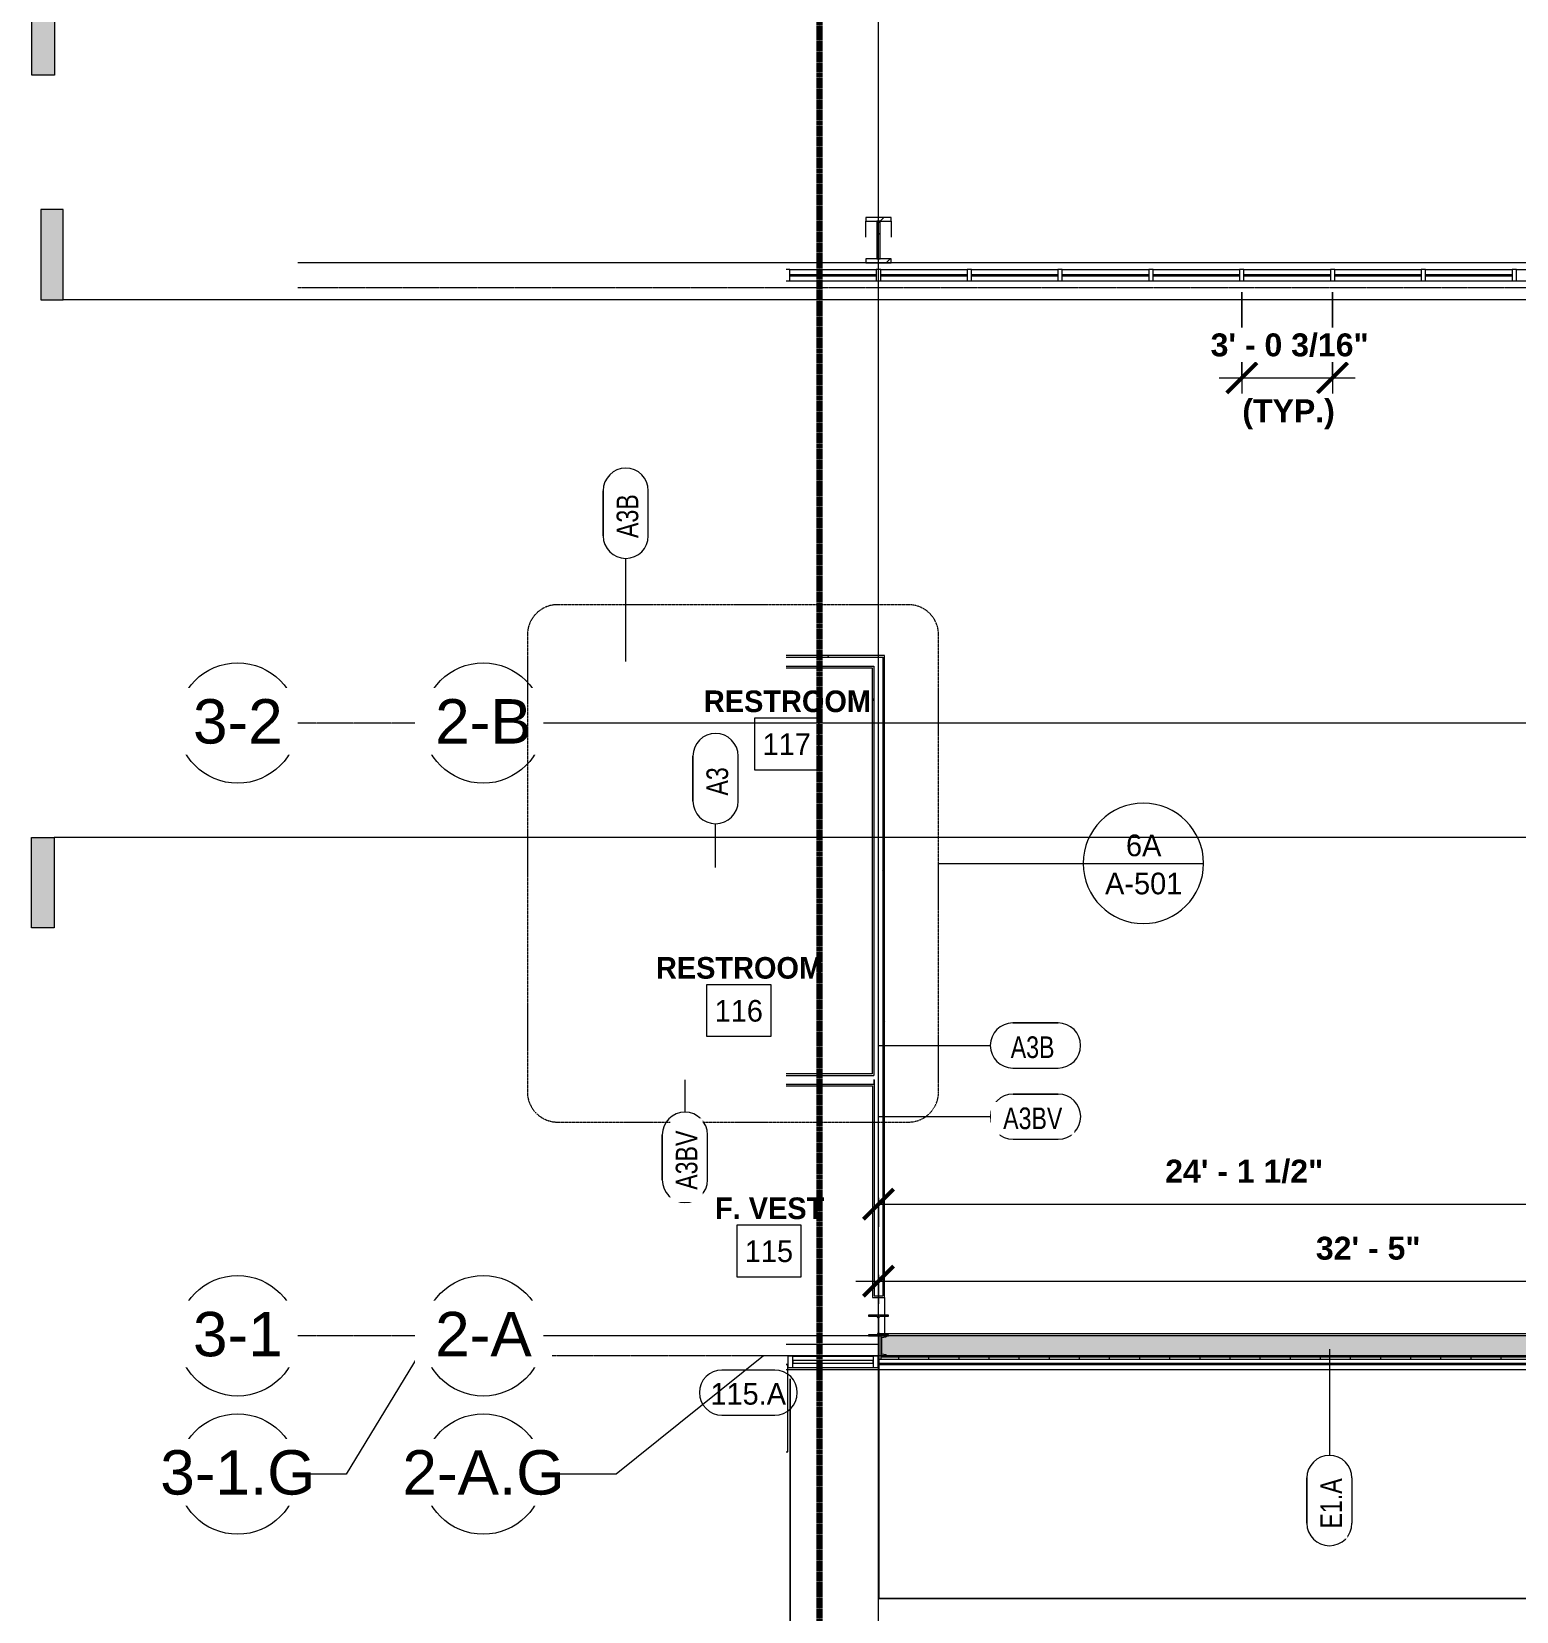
# Model space of a CAD drawing. Header units: inches. Extents: x 23906 to 26777, y -23220 to -20467.
# Drawn here: x 23906 to 24498, y -22897 to -22267 of the extents above; entities that cross this region are included whole.
import ezdxf

# ---------------------------------------------------------------- set-up
doc = ezdxf.new("R2010")
doc.units = ezdxf.units.IN
doc.header["$MEASUREMENT"] = 0
for name, pattern in [('Dash', [0.25, 0.125, -0.125]), ('Dash Dot 3_16_', [0.3125, 0.1875, -0.0625, 0, -0.0625]), ('Grid Line 1_2_', [0.875, 0.5, -0.125, 0.125, -0.125])]:
    doc.linetypes.add(name, pattern=pattern)
for name, color, linetype, lineweight in [('A-ANNO-DIMS', 211, 'Continuous', 9), ('A-ANNO-DIMS-96', 211, 'Continuous', 9), ('A-ANNO-MATC', 214, 'Dash', 140), ('A-ANNO-SYMB', 150, 'Continuous', 9), ('A-AREA', 32, 'Continuous', 20), ('A-AREA-IDEN', 2, 'Continuous', 9), ('A-DOOR', 31, 'Continuous', 20), ('A-DOOR-IDEN', 31, 'Continuous', 9), ('A-GLAZ-CURT', 52, 'Continuous', 20), ('A-GLAZ-CWMG', 51, 'Continuous', 20), ('A-SITE-SWLK', 140, 'Continuous', 20), ('A-WALL', 113, 'Continuous', 20), ('A-WALL-IDEN', 211, 'Continuous', 9), ('A-WALL-PATT', 111, 'Continuous', 50), ('C-TOPO', 7, 'Continuous', 20), ('Conc', 7, 'Continuous', 20), ('G-ANNO-SYMB', 111, 'Continuous', 9), ('I-WALL', 2, 'Continuous', 20), ('L-SITE-WALL', 31, 'Continuous', 20), ('S-BEAM', 12, 'Continuous', 20), ('S-COLS', 52, 'Continuous', 20), ('S-GRID', 1, 'Continuous', 9), ('S-GRID-IDEN', 1, 'Continuous', 9)]:
    doc.layers.add(name, color=color, linetype=linetype, lineweight=lineweight)
doc.styles.add('Arial', font='arial.ttf', dxfattribs={"height": 17.703593})
doc.styles.add('Arial_B', font='arialbd.ttf', dxfattribs={"height": 9.132806})
doc.styles.add('Arial_B_1', font='arialbd.ttf', dxfattribs={"height": 4.566403})
doc.styles.add('Century Gothic', font='GOTHIC.TTF', dxfattribs={"height": 8.622671})
doc.styles.add('Century Gothic_1', font='GOTHIC.TTF', dxfattribs={"width": 0.8, "height": 8.622671})
doc.styles.add('Century Gothic_B', font='GOTHICB.TTF', dxfattribs={"height": 8.616719})
doc.dimstyles.new('OD_Dimension_-_1_16__Tol__2', dxfattribs={"dimscale": 12, "dimtxt": 9, "dimasz": 1, "dimexe": 0.75, "dimexo": 0.5, "dimgap": 0.5, "dimtad": 1, "dimdec": 4, "dimrnd": 0.0625, "dimzin": 1, "dimdsep": 46, "dimlunit": 4, "dimtxsty": 'Arial_B', "dimblk1": 'OBLIQUE', "dimblk2": 'OBLIQUE', "dimsah": 1, "dimcen": 0.09, "dimdle": 0.75, "dimazin": 0, "dimtfac": 1, "dimtdec": 4, "dimtix": 1, "dimtmove": 0, "dimatfit": 3, "dimfxl": 1, "dimtvp": 1, "dimtfill": 1, "dimfrac": 2, "dimtolj": 1, "dimtzin": 0, "dimlwd": 13, "dimlwe": 13, "dimarcsym": 2})
doc.dimstyles.new('OD_Dimension_-_1_16__Tol__4', dxfattribs={"dimscale": 12, "dimtxt": 9, "dimasz": 1, "dimexe": 0.75, "dimexo": 0.5, "dimgap": 0.5, "dimtad": 1, "dimdec": 4, "dimrnd": 0.0625, "dimzin": 1, "dimdsep": 46, "dimlunit": 4, "dimtxsty": 'Arial_B', "dimblk1": 'OBLIQUE', "dimblk2": 'OBLIQUE', "dimsah": 1, "dimcen": 0.09, "dimdle": 0.75, "dimazin": 0, "dimtfac": 1, "dimtdec": 4, "dimtix": 1, "dimtmove": 0, "dimatfit": 3, "dimfxl": 1, "dimtvp": 1, "dimtfill": 1, "dimfrac": 2, "dimtolj": 1, "dimtzin": 0, "dimlwd": 13, "dimlwe": 13, "dimarcsym": 2})
doc.dimstyles.new('OD_Dimension_2', dxfattribs={"dimscale": 12, "dimtxt": 4.5, "dimasz": 1, "dimexe": 0.75, "dimexo": 0.5, "dimgap": 0.375, "dimtad": 1, "dimdec": 4, "dimrnd": 0.0625, "dimzin": 1, "dimdsep": 46, "dimlunit": 4, "dimtxsty": 'Arial_B_1', "dimblk1": 'OBLIQUE', "dimblk2": 'OBLIQUE', "dimsah": 1, "dimcen": 0.09, "dimdle": 0.75, "dimazin": 0, "dimtfac": 1, "dimtdec": 4, "dimtix": 1, "dimtmove": 1, "dimatfit": 3, "dimfxl": 1, "dimtvp": 1, "dimtfill": 1, "dimfrac": 2, "dimtolj": 1, "dimtzin": 0, "dimlwd": 13, "dimlwe": 13, "dimarcsym": 2})
pattern_1 = [(0, (0, 0), (30.72, 7.68), [1.267, -21.773, 1.267, -21.773, -122.88]), (0, (0, 0), (30.72, 7.68), [-46.08, 1.267, -44.813, 1.267, -21.773, -53.76]), (0, (0, 0), (30.72, 7.68), [-115.2, 1.267, -14.093, 1.267, -37.133]), (120, (11.52, 3.84), (-22.0110751, 22.7643004), [1.267, -21.773, 1.267, -21.773, -122.88]), (120, (11.52, 3.84), (-22.0110751, 22.7643004), [-46.08, 1.267, -44.813, 1.267, -21.773, -53.76]), (120, (11.52, 3.84), (-22.0110751, 22.7643004), [-115.2, 1.267, -14.093, 1.267, -37.133]), (240, (15.36, 19.2), (-8.7089249, -30.4443004), [1.267, -21.773, 1.267, -21.773, -122.88]), (240, (15.36, 19.2), (-8.7089249, -30.4443004), [-46.08, 1.267, -44.813, 1.267, -21.773, -53.76]), (240, (15.36, 19.2), (-8.7089249, -30.4443004), [-115.2, 1.267, -14.093, 1.267, -37.133])]
pattern_2 = [(225, (24243.89, -22360.053), (9.503515, -9.503515), []), (225, (24243.89, -22374.453), (9.503515, -9.503515), [])]

# ---------------------------------------------------------------- blocks, each defined once
blk = doc.blocks.new('W-Wide Flange-Column - B2_E-1389165-Enlarged First Floor Plan _East_')
at = {"layer": 'S-COLS', "lineweight": 9}
h = blk.add_hatch(dxfattribs=at)
h.set_pattern_fill('FP1_1', color=8, style=0, pattern_type=2)
h.set_pattern_definition([(225, (24243.89, -22783.178), (9.503515, -9.503515), []), (225, (24243.89, -22797.578), (9.503515, -9.503515), [])])
h.paths.add_polyline_path([(4, 4.13), (-4, 4.13), (-4, 3.69), (-0.84, 3.69), (-0.35, 3.49), (-0.14, 3), (-0.14, -3), (-0.35, -3.49), (-0.84, -3.69), (-4, -3.69), (-4, -4.12), (4, -4.12), (4, -3.69), (0.84, -3.69), (0.35, -3.49), (0.14, -3), (0.14, 3), (0.35, 3.49), (0.84, 3.69), (4, 3.69)], flags=0)
at = {"layer": 'S-COLS', "color": 7}
for p, q in [((4, 4.13), (-4, 4.13)), ((-4, 4.13), (-4, 3.69)), ((-4, 3.69), (-0.84, 3.69)), ((-0.14, 3), (-0.14, -3)), ((0.14, -3), (0.14, 3)), ((0.84, 3.69), (4, 3.69)), ((4, 3.69), (4, 4.13)), ((-0.84, -3.69), (-4, -3.69)), ((-4, -3.69), (-4, -4.12)), ((-4, -4.12), (4, -4.12)), ((4, -3.69), (0.84, -3.69)), ((4, -4.12), (4, -3.69))]:
    blk.add_line(p, q, dxfattribs=at)
for centre, start, end in [((-0.84, 3), 0, 90), ((0.84, 3), 90, 180), ((-0.84, -3), 270, 0), ((0.84, -3), 180, 270)]:
    blk.add_arc(centre, 0.691, start, end, dxfattribs=at)
blk = doc.blocks.new('System Panel - INSULATED LOW-E GLAZING _SEE ELEVATIONS FOR U-FACTOR_ SHGC_ _ LT_-1307209-Enlarged First Floor Plan _East_')
at = {"layer": 'A-GLAZ-CURT', "color": 7}
for p, q in [((16.03125, -0.25), (-16.03125, -0.25)), ((-16.03125, -0.25), (-16.03125, -1.25)), ((-16.03125, -1.25), (16.03125, -1.25)), ((16.03125, -1.25), (16.03125, -0.25))]:
    blk.add_line(p, q, dxfattribs=at)
at = {"layer": 'A-GLAZ-CURT', "color": 10, "lineweight": 13}
for p, q in [((-16.03125, -1.25), (-16.03125, -0.25)), ((16.03125, -0.25), (-16.03125, -0.25)), ((-16.03125, -1.25), (16.03125, -1.25)), ((16.03125, -0.25), (16.03125, -1.25))]:
    blk.add_line(p, q, dxfattribs=at)
blk = doc.blocks.new('Door_Single_Storefront - one-1371399-Enlarged First Floor Plan _East_')
at = {"layer": 'A-DOOR', "color": 43, "lineweight": 13}
blk.add_line((-17.59375, 35.1875), (-17.59375, 0), dxfattribs=at)
blk.add_arc((-17.59375, 0), 35.1875, 89.02308917, 90, dxfattribs=at)
blk = doc.blocks.new('Rectangular Mullion - Exterior 2_ x 4_5_-1307206-Enlarged First Floor Plan _East_')
at = {"layer": 'A-GLAZ-CWMG', "color": 43, "lineweight": 13}
for p, q in [((24209.7, -22795.43), (24241.77, -22795.43)), ((24209.7, -22799.93), (24241.77, -22799.93))]:
    blk.add_line(p, q, dxfattribs=at)
blk = doc.blocks.new('Rectangular Mullion - Exterior 2_ x 4_5_-1142342-Enlarged First Floor Plan _East_')
at = {"layer": 'A-GLAZ-CWMG', "color": 7}
for p, q in [((0, 3), (-2, 3)), ((-2, 3), (-2, -1.5)), ((0, -1.5), (0, 3)), ((-2, -1.5), (0, -1.5))]:
    blk.add_line(p, q, dxfattribs=at)
blk = doc.blocks.new('Rectangular Mullion - Exterior 2_ x 4_5_-1115231-Enlarged First Floor Plan _East_')
at = {"layer": 'A-GLAZ-CWMG', "color": 7}
for p, q in [((-1, 3), (1, 3)), ((-1, -1.5), (-1, 3)), ((1, 3), (1, -1.5)), ((1, -1.5), (-1, -1.5))]:
    blk.add_line(p, q, dxfattribs=at)
blk = doc.blocks.new('columns and girder2 - one-V13-Enlarged First Floor Plan _East_')
at = {"layer": 'S-BEAM', "lineweight": 9}
h = blk.add_hatch(dxfattribs=at)
h.set_pattern_fill('FP1_19', color=8, style=0, pattern_type=2)
h.set_pattern_definition(pattern_2)
h.paths.add_polyline_path([(-5, -0.5), (-5, -2), (5, -2), (5, -0.5)], flags=0)
h.paths.add_polyline_path([(5, -17.03), (-5, -17.03), (-5, -18.55), (5, -18.55)], flags=0)
h.paths.add_polyline_path([(-5, -1204.89), (-5, -1206.4), (5, -1206.4), (5, -1204.89)], flags=0)
h.paths.add_polyline_path([(5, -1224.25), (-5, -1224.25), (-5, -1225), (5, -1225)], flags=0)
h = blk.add_hatch(dxfattribs=at)
h.set_pattern_fill('FP1_19', color=8, style=0, pattern_type=2)
h.set_pattern_definition(pattern_2)
h.paths.add_polyline_path([(-0.63, -2), (-0.63, -17.03), (0.62, -17.03), (0.62, -2)], flags=0)
h.paths.add_polyline_path([(0.62, -1206.4), (-0.63, -1206.4), (-0.63, -1224.25), (0.62, -1224.25)], flags=0)
at = {"layer": 'S-BEAM', "color": 7}
for p, q in [((5, -0.5), (-5, -0.5)), ((-5, -0.5), (-5, -2)), ((-5, -2), (5, -2)), ((0.62, -2), (-0.63, -2)), ((-0.63, -2), (-0.63, -17.03)), ((0.62, -17.03), (0.62, -2)), ((5, -2), (5, -0.5)), ((5, -17.03), (-5, -17.03)), ((-5, -17.03), (-5, -18.55)), ((-5, -18.55), (5, -18.55)), ((-0.63, -17.03), (0.62, -17.03)), ((5, -18.55), (5, -17.03))]:
    blk.add_line(p, q, dxfattribs=at)
at = {"layer": 'S-BEAM', "color": 43, "lineweight": 13}
for p, q in [((-5, -17.03), (-5, -10.69)), ((5, -10.69), (5, -17.03))]:
    blk.add_line(p, q, dxfattribs=at)
blk = doc.blocks.new('System Panel - Interior Glazing-1220293-Enlarged First Floor Plan _East_')
at = {"layer": 'A-GLAZ-CURT', "color": 7}
for p, q in [((17.21875, -0.5625), (-17.21875, -0.5625)), ((-17.21875, -0.5625), (-17.21875, -0.9375)), ((-17.21875, -0.9375), (17.21875, -0.9375)), ((17.21875, -0.9375), (17.21875, -0.5625))]:
    blk.add_line(p, q, dxfattribs=at)
blk = doc.blocks.new('Rectangular Mullion - Interior 1_75_ x 4_5_-1179494-Enlarged First Floor Plan _East_')
at = {"layer": 'A-GLAZ-CWMG', "color": 43, "lineweight": 13}
for p, q in [((24570.45, -22362.3), (24604.89, -22362.3)), ((24570.45, -22366.8), (24604.89, -22366.8))]:
    blk.add_line(p, q, dxfattribs=at)
blk = doc.blocks.new('Rectangular Mullion - Interior 1_75_ x 4_5_-1220290-Enlarged First Floor Plan _East_')
at = {"layer": 'A-GLAZ-CWMG', "color": 7}
for p, q in [((-0.875, 3), (0.875, 3)), ((-0.875, -1.5), (-0.875, 3)), ((0.875, 3), (0.875, -1.5)), ((0.875, -1.5), (-0.875, -1.5))]:
    blk.add_line(p, q, dxfattribs=at)
blk = doc.blocks.new('Rectangular Mullion - Interior 1_75_ x 4_5_-V56-Enlarged First Floor Plan _East_')
at = {"layer": 'A-GLAZ-CWMG', "color": 7}
for p, q in [((-0.88, 3), (0.6, 3)), ((-0.88, -1.5), (-0.88, 3)), ((0.6, -1.5), (-0.88, -1.5))]:
    blk.add_line(p, q, dxfattribs=at)
blk = doc.blocks.new('Section - 3_32_ x 3_8_-18514-Enlarged First Floor Plan _East_')
at = {"layer": 'G-ANNO-SYMB'}
blk.add_hatch(color=256, dxfattribs=at).paths.add_polyline_path([(0, 0.375), (0, 0), (-0.09375, 0), (-0.09375, 0.375)], flags=0)
for p, q in [((0, 0.375), (-0.09375, 0.375)), ((-0.09375, 0.375), (-0.09375, 0)), ((0, 0), (0, 0.375)), ((-0.09375, 0), (0, 0))]:
    blk.add_line(p, q, dxfattribs=at)
blk = doc.blocks.new('Grid - Grid Head - Circle-14747-Enlarged First Floor Plan _East_')
at = {"layer": 'S-GRID-IDEN'}
blk.add_circle((0, 0), 0.25, dxfattribs=at)
blk = doc.blocks.new('Door Tag - Door Tag-4658-Enlarged First Floor Plan _East_')
at = {"layer": 'A-DOOR-IDEN', "color": 153}
for p, q in [((0.109375, 0.09375), (-0.109375, 0.09375)), ((-0.109375, -0.09375), (0.109375, -0.09375))]:
    blk.add_line(p, q, dxfattribs=at)
for centre, start, end in [((-0.109375, 0), 90, 270), ((0.109375, 0), 270, 90)]:
    blk.add_arc(centre, 0.09375, start, end, dxfattribs=at)
blk = doc.blocks.new('Wall Tag - 1_4_-1369832-Enlarged First Floor Plan _East_')
at = {"layer": 'A-WALL-IDEN', "color": 153}
for p, q in [((-0.0822, 0.0968), (0.1053, 0.0968)), ((0.1053, 0.0968), (-0.0822, 0.0968)), ((-0.0822, -0.0907), (0.1053, -0.0907)), ((-0.0822, -0.0907), (0.1053, -0.0907))]:
    blk.add_line(p, q, dxfattribs=at)
for centre, start, end in [((-0.0822, 0.0031), 90, 270), ((-0.0822, 0.0031), 90, 270), ((0.1053, 0.0031), 270, 90), ((0.1053, 0.0031), 270, 90)]:
    blk.add_arc(centre, 0.0937, start, end, dxfattribs=at)
blk = doc.blocks.new('Floor Plan - Callout Head-19020-Enlarged First Floor Plan _East_')
at = {"layer": 'A-ANNO-SYMB'}
blk.add_line((-0.25, 0), (0.25, 0), dxfattribs=at)
for start, end in [(360, 180), (180, 360)]:
    blk.add_arc((0, 0), 0.25, start, end, dxfattribs=at)
blk = doc.blocks.new('DIMBLOCK13-Enlarged First Floor Plan _East_')
at = {"layer": 'A-ANNO-DIMS-96', "lineweight": 50}
for p, q in [((24243.89, -22734.8), (24249.89, -22728.8)), ((24533.39, -22734.8), (24539.39, -22728.8)), ((24243.89, -22734.8), (24237.89, -22740.8)), ((24533.39, -22734.8), (24527.39, -22740.8))]:
    blk.add_line(p, q, dxfattribs=at)
at = {"layer": 'A-ANNO-DIMS-96', "lineweight": 13}
for p, q in [((24243.89, -22732.31), (24243.89, -22743.8)), ((24243.89, -22734.8), (24243.89, -22732.31)), ((24533.39, -22732.31), (24533.39, -22743.8)), ((24533.39, -22734.8), (24533.39, -22732.31)), ((24243.89, -22734.8), (24533.39, -22734.8))]:
    blk.add_line(p, q, dxfattribs=at)
at = {"layer": 'A-ANNO-DIMS-96', "color": 0, "lineweight": 13, "insert": (24358.14, -22717.09), "char_height": 9.1328, "width": 73.2, "attachment_point": 1, "line_spacing_factor": 0.938532, "style": 'Arial_B', "bg_fill": 3, "box_fill_scale": 1.25, "bg_fill_color": 0, "bg_fill_transparency": 0}
blk.add_mtext('24\' - 1 1/2"', dxfattribs=at)
blk = doc.blocks.new('_Oblique')
at = {"color": 0, "linetype": 'ByBlock', "lineweight": -2}
blk.add_line((-0.5, -0.5), (0.5, 0.5), dxfattribs=at)
blk = doc.blocks.new('DIMBLOCK45-Enlarged First Floor Plan _East_')
at = {"layer": 'A-ANNO-DIMS-96', "lineweight": 50}
for p, q in [((24243.89, -22765.51), (24249.89, -22759.51)), ((24632.89, -22765.51), (24638.89, -22759.51)), ((24243.89, -22765.51), (24237.89, -22771.51)), ((24632.89, -22765.51), (24626.89, -22771.51))]:
    blk.add_line(p, q, dxfattribs=at)
at = {"layer": 'A-ANNO-DIMS-96', "lineweight": 13}
for p, q in [((24243.89, -22763.03), (24243.89, -22774.51)), ((24243.89, -22765.51), (24243.89, -22763.03)), ((24632.89, -22763.03), (24632.89, -22774.51)), ((24632.89, -22765.51), (24632.89, -22763.03)), ((24234.89, -22765.51), (24632.89, -22765.51))]:
    blk.add_line(p, q, dxfattribs=at)
at = {"layer": 'A-ANNO-DIMS-96', "color": 0, "lineweight": 13, "insert": (24418.18, -22747.81), "char_height": 9.133, "width": 48.5143, "attachment_point": 1, "line_spacing_factor": 0.938532, "style": 'Arial_B', "bg_fill": 3, "box_fill_scale": 1.25, "bg_fill_color": 0, "bg_fill_transparency": 0}
blk.add_mtext('32\' - 5"', dxfattribs=at)
blk = doc.blocks.new('DIMBLOCK90-Enlarged First Floor Plan _East_')
at = {"layer": 'A-ANNO-DIMS-96', "lineweight": 13}
for p, q in [((24208.7, -22804.43), (24208.7, -22979.65)), ((24208.7, -22970.65), (24208.7, -22804.43)), ((24208.7, -22970.65), (24243.77, -22970.65)), ((24243.77, -22968.16), (24243.77, -22979.65)), ((24243.77, -22970.65), (24243.77, -22968.16))]:
    blk.add_line(p, q, dxfattribs=at)
at = {"layer": 'A-ANNO-DIMS-96', "lineweight": 50}
for p, q in [((24208.7, -22970.65), (24214.7, -22964.65)), ((24243.77, -22970.65), (24249.77, -22964.65)), ((24208.7, -22970.65), (24202.7, -22976.65)), ((24243.77, -22970.65), (24237.77, -22976.65))]:
    blk.add_line(p, q, dxfattribs=at)
at = {"layer": 'A-ANNO-DIMS-96', "lineweight": 13}
blk.add_ellipse((24255.2, -22970.65), major_axis=(0, 43.98), ratio=0.65866, start_param=0, end_param=1.570796, dxfattribs=at)
at = {"layer": 'A-ANNO-DIMS-96', "color": 0, "lineweight": 13, "insert": (24255.2, -22924.38), "char_height": 4.5664, "width": 40.7143, "attachment_point": 1, "line_spacing_factor": 0.938532, "style": 'Arial_B_1', "bg_fill": 3, "box_fill_scale": 1.25, "bg_fill_color": 0, "bg_fill_transparency": 0}
blk.add_mtext('2\' - 11 1/16"', dxfattribs=at)
blk = doc.blocks.new('DIMBLOCK287-Enlarged First Floor Plan _East_')
at = {"layer": 'A-ANNO-DIMS-96', "lineweight": 13}
for p, q in [((24388.64, -22371.3), (24388.64, -22414.45)), ((24388.64, -22405.45), (24388.64, -22371.3)), ((24424.83, -22371.3), (24424.83, -22414.45)), ((24424.83, -22405.45), (24424.83, -22371.3)), ((24379.64, -22405.45), (24433.83, -22405.45))]:
    blk.add_line(p, q, dxfattribs=at)
at = {"layer": 'A-ANNO-DIMS-96', "lineweight": 50}
for p, q in [((24388.64, -22405.45), (24382.64, -22411.45)), ((24388.64, -22405.45), (24394.64, -22399.45)), ((24424.83, -22405.45), (24418.83, -22411.45)), ((24424.83, -22405.45), (24430.83, -22399.45))]:
    blk.add_line(p, q, dxfattribs=at)
at = {"layer": 'A-ANNO-DIMS-96', "color": 0, "lineweight": 13, "attachment_point": 1, "line_spacing_factor": 0.938532, "style": 'Arial_B', "bg_fill": 3, "box_fill_scale": 1.25, "bg_fill_color": 0, "bg_fill_transparency": 0}
for s, insert, char_height, width in [('3\' - 0 3/16"', (24376.23, -22387.74), 9.1328, 73.2), ('(TYP.)', (24388.88, -22414.03), 9.133, 42.8571)]:
    blk.add_mtext(s, dxfattribs=dict(at, insert=insert, char_height=char_height, width=width))

msp = doc.modelspace()

# ---------------------------------------------------------------- hatches: boundary and pattern name
at = {"layer": 'A-WALL-PATT', "lineweight": 9}
h = msp.add_hatch(dxfattribs=at)
h.set_pattern_fill('FP1_8', color=8, style=0, pattern_type=2)
h.set_pattern_definition(pattern_1)
h.paths.add_polyline_path([(24242.01523, -22516.74031), (24245.64023, -22516.74031), (24245.64023, -22516.11531), (24207.10448, -22516.11531), (24207.10448, -22516.74031), (24241.39023, -22516.74031)], flags=0)
h = msp.add_hatch(dxfattribs=at)
h.set_pattern_fill('FP1_8', color=8, style=0, pattern_type=2)
h.set_pattern_definition(pattern_1)
h.paths.add_polyline_path([(24245.64023, -22685.30281), (24246.26523, -22685.30281), (24246.26523, -22516.11531), (24245.64023, -22516.11531), (24245.64023, -22665.98836)], flags=0)
h = msp.add_hatch(dxfattribs=at)
h.set_pattern_fill('FP1_8', color=8, style=0, pattern_type=2)
h.set_pattern_definition(pattern_1)
h.paths.add_polyline_path([(24241.39023, -22520.99031), (24241.39023, -22520.36531), (24207.10448, -22520.36531), (24207.10448, -22520.99031)], flags=0)
h = msp.add_hatch(dxfattribs=at)
h.set_pattern_fill('FP1_8', color=8, style=0, pattern_type=2)
h.set_pattern_definition(pattern_1)
h.paths.add_polyline_path([(24242.01523, -22683.55281), (24242.01523, -22520.36531), (24241.39023, -22520.36531), (24241.39023, -22683.55281)], flags=0)
h = msp.add_hatch(dxfattribs=at)
h.set_pattern_fill('FP1_8', color=8, style=0, pattern_type=2)
h.set_pattern_definition(pattern_1)
h.paths.add_polyline_path([(24241.51523, -22687.67781), (24241.51523, -22687.05281), (24207.10448, -22687.05281), (24207.10448, -22687.67781)], flags=0)
h = msp.add_hatch(dxfattribs=at)
h.set_pattern_fill('FP1_8', color=8, style=0, pattern_type=2)
h.set_pattern_definition(pattern_1)
h.paths.add_polyline_path([(24245.64023, -22772.05281), (24246.26523, -22772.05281), (24246.26523, -22685.30281), (24245.64023, -22685.30281), (24245.64023, -22771.42781)], flags=0)
h = msp.add_hatch(dxfattribs=at)
h.set_pattern_fill('FP1_9', color=8, style=0, pattern_type=2)
h.set_pattern_definition([(161.57, (0.48, 0.48), (-3.839953776, -1.544e-05), [0, -27.322, 3.034, 0]), (18.43, (-0.48, 0.48), (-3.839953776, 1.544e-05), [0, -27.322, 3.034, 0]), (108.43, (0.48, 0.48), (1.919622, -9.60052459), [9.106, -21.25]), (71.57, (-0.48, 0.48), (1.919622, 9.60052459), [9.106, -21.25])])
h.paths.add_polyline_path([(24244.76523, -22795.30281), (25073.07773, -22795.30281), (25073.07773, -22787.30281), (24244.76523, -22787.30281), (24244.76523, -22791.86858)], flags=0)
h = msp.add_hatch(dxfattribs=at)
h.set_pattern_fill('FP1_10', color=8, style=0, pattern_type=2)
h.set_pattern_definition([(0, (0, 0), (15.36, 3.84), [1.267, -10.253, 1.267, -10.253, -61.44]), (0, (0, 0), (15.36, 3.84), [-23.04, 1.267, -21.773, 1.267, -10.253, -26.88]), (0, (0, 0), (15.36, 3.84), [-57.6, 1.267, -6.413, 1.267, -17.933]), (120, (5.76, 1.92), (-11.00553755, 11.3821502), [1.267, -10.253, 1.267, -10.253, -61.44]), (120, (5.76, 1.92), (-11.00553755, 11.3821502), [-23.04, 1.267, -21.773, 1.267, -10.253, -26.88]), (120, (5.76, 1.92), (-11.00553755, 11.3821502), [-57.6, 1.267, -6.413, 1.267, -17.933]), (240, (7.68, 9.6), (-4.35446245, -15.2221502), [1.267, -10.253, 1.267, -10.253, -61.44]), (240, (7.68, 9.6), (-4.35446245, -15.2221502), [-23.04, 1.267, -21.773, 1.267, -10.253, -26.88]), (240, (7.68, 9.6), (-4.35446245, -15.2221502), [-57.6, 1.267, -6.413, 1.267, -17.933])])
h.paths.add_polyline_path([(24244.76523, -22795.80281), (25073.07773, -22795.80281), (25073.07773, -22795.30281), (24244.76523, -22795.30281)], flags=0)
h = msp.add_hatch(dxfattribs=at)
h.set_pattern_fill('FP1_11', color=8, style=0, pattern_type=2)
h.set_pattern_definition([(0, (0, 0), (0, 12), []), (90, (0, 0), (-12, 7e-16), [])])
h.paths.add_polyline_path([(24244.76523, -22796.80281), (25073.07773, -22796.80281), (25073.07773, -22795.80281), (24244.76523, -22795.80281)], flags=0)
at = {"layer": 'S-COLS', "lineweight": 9}
h = msp.add_hatch(dxfattribs=at)
h.set_pattern_fill('FP1_13', color=8, style=0, pattern_type=2)
h.set_pattern_definition([(45, (0, 0), (-9.503515, 9.503515), []), (45, (0, 14.4), (-9.503515, 9.503515), [])])
h.paths.add_polyline_path([(24244.89023, -22795.30281), (24247.23023, -22795.30281), (24247.116, -22795.02704), (24246.84023, -22794.91281), (24245.19323, -22794.65195), (24245.19323, -22787.95367), (24246.84023, -22787.69281), (24247.116, -22787.57858), (24247.23023, -22787.30281), (24244.89023, -22787.30281), (24244.89023, -22791.86858)], flags=0)

# ---------------------------------------------------------------- linework, layer by layer
at = {"layer": 'A-ANNO-MATC', "color": 163}
msp.add_line((24220.4473, -20466.80665), (24220.4473, -23129.8711), dxfattribs=at)
at = {"layer": 'A-ANNO-SYMB', "linetype": 'Dash Dot 3_16_'}
for p, q in [((24255.82623, -22495.87332), (24115.99188, -22495.87332)), ((24267.82623, -22690.11185), (24267.82623, -22507.87332)), ((24115.99188, -22702.11185), (24255.82623, -22702.11185))]:
    msp.add_line(p, q, dxfattribs=at)
at = {"layer": 'A-ANNO-SYMB'}
msp.add_line((24267.82623, -22598.99258), (24325.42623, -22598.99258), dxfattribs=at)
at = {"layer": 'A-ANNO-SYMB', "linetype": 'Dash Dot 3_16_'}
for centre, start, end in [((24115.99188, -22507.87332), 90, 180), ((24255.82623, -22507.87332), 0, 90), ((24115.99188, -22690.11185), 180, 270), ((24255.82623, -22690.11185), 270, 0)]:
    msp.add_arc(centre, 12, start, end, dxfattribs=at)
at = {"layer": 'A-AREA', "color": 43, "lineweight": 13}
for p, q in [((24246.26523, -22772.05281), (24246.26523, -22779.05281)), ((24246.26523, -22779.4864), (24246.26523, -22786.55281))]:
    msp.add_line(p, q, dxfattribs=at)
at = {"layer": 'A-AREA-IDEN', "flags": 128}
for points in [[(24194.46644, -22541.09746), (24194.46644, -22561.66889), (24220.17644, -22561.66889), (24220.17644, -22541.09746)], [(24175.36257, -22647.34594), (24175.36257, -22667.91737), (24201.07257, -22667.91737), (24201.07257, -22647.34594)], [(24187.37757, -22743.18222), (24187.37757, -22763.75365), (24213.08757, -22763.75365), (24213.08757, -22743.18222)]]:
    msp.add_lwpolyline(points, close=True, dxfattribs=at)
at = {"layer": 'A-SITE-SWLK', "color": 43, "lineweight": 13}
msp.add_line((24244.01523, -22892.06748), (25981.01523, -22892.06748), dxfattribs=at)
at = {"layer": 'A-WALL', "color": 7}
for p, q in [((24207.10448, -22516.74031), (24245.64023, -22516.74031)), ((24245.64023, -22516.74031), (24245.64023, -22771.42781)), ((24207.10448, -22520.36531), (24242.01523, -22520.36531)), ((24242.01523, -22520.36531), (24242.01523, -22683.55281)), ((24207.10448, -22683.55281), (24242.01523, -22683.55281)), ((24207.10448, -22687.05281), (24242.01523, -22687.05281)), ((24242.01523, -22685.30281), (24242.01523, -22687.05281)), ((24242.14023, -22685.30281), (24242.01523, -22685.30281)), ((24242.14023, -22685.30281), (24242.14023, -22771.42781)), ((24242.14023, -22771.42781), (24245.64023, -22771.42781)), ((24244.01523, -22787.30281), (24244.01523, -22798.61531)), ((24533.09036, -22786.55281), (24244.19009, -22786.55281)), ((24244.76523, -22787.30281), (24244.76523, -22796.80281)), ((24529.39023, -22787.30281), (24247.89023, -22787.30281)), ((25073.07773, -22795.30281), (24244.76523, -22795.30281)), ((25073.07773, -22795.80281), (24244.76523, -22795.80281)), ((25073.82773, -22796.80281), (24244.01523, -22796.80281)), ((25073.82773, -22798.30281), (24244.01523, -22798.30281)), ((24244.01523, -22798.61531), (25073.82773, -22798.61531))]:
    msp.add_line(p, q, dxfattribs=at)
at = {"layer": 'A-WALL-IDEN', "color": 153}
for p, q in [((24143.17218, -22518.55281), (24143.17218, -22477.44489)), ((24178.97618, -22600.61531), (24178.97618, -22583.19924)), ((24243.82773, -22671.59181), (24288.4324, -22671.59181)), ((24166.75033, -22685.30281), (24166.75033, -22698.16829)), ((24243.89023, -22699.94084), (24288.4949, -22699.94084)), ((24423.57185, -22792.58406), (24423.57185, -22834.97938))]:
    msp.add_line(p, q, dxfattribs=at)
at = {"layer": 'C-TOPO', "color": 43, "lineweight": 13}
for p, q in [((24244.01523, -22790.80225), (24207.10448, -22790.80225)), ((24207.10448, -22798.80322), (24207.70273, -22798.80322)), ((24207.70273, -22798.80322), (24207.10448, -22798.80322)), ((24243.76523, -22798.80322), (24244.01514, -22798.80322)), ((24244.01514, -22798.80322), (24243.76523, -22798.80322)), ((24244.01514, -22798.80322), (24244.01514, -22892.06689)), ((24244.01514, -22892.06689), (24244.01514, -22798.80322)), ((24244.01514, -22892.06689), (25981.0166, -22892.06689)), ((25981.0166, -22892.06689), (24244.01514, -22892.06689))]:
    msp.add_line(p, q, dxfattribs=at)
at = {"layer": 'Conc', "color": 43, "lineweight": 13}
msp.add_line((24244.01523, -22892.06748), (24244.01523, -22799.42781), dxfattribs=at)
at = {"layer": 'G-ANNO-SYMB'}
for p, q in [((26490.38628, -22374.35697), (23919.06178, -22374.35697)), ((26490.38628, -22588.63029), (23915.42951, -22588.63029))]:
    msp.add_line(p, q, dxfattribs=at)
at = {"layer": 'I-WALL', "color": 7}
for p, q in [((24246.26523, -22516.11531), (24207.10448, -22516.11531)), ((24246.26523, -22772.05281), (24246.26523, -22516.11531)), ((24207.10448, -22520.99031), (24241.39023, -22520.99031)), ((24241.39023, -22520.99031), (24241.39023, -22682.92781)), ((24241.39023, -22682.92781), (24207.10448, -22682.92781)), ((24207.10448, -22687.67781), (24241.51523, -22687.67781)), ((24241.51523, -22687.67781), (24241.51523, -22772.05281)), ((24241.51523, -22772.05281), (24246.26523, -22772.05281))]:
    msp.add_line(p, q, dxfattribs=at)
at = {"layer": 'L-SITE-WALL', "color": 43, "lineweight": 13}
for p, q in [((24207.10448, -22798.80281), (24207.70273, -22798.80281)), ((25232.8238, -22800.80281), (24207.10448, -22800.80281)), ((24243.76523, -22798.80281), (25074.07773, -22798.80281))]:
    msp.add_line(p, q, dxfattribs=at)
at = {"layer": 'S-COLS', "color": 7}
for p, q in [((24244.89023, -22787.30281), (24244.89023, -22795.30281)), ((24245.19323, -22787.95367), (24246.84023, -22787.69281)), ((24245.19323, -22794.65195), (24245.19323, -22787.95367)), ((24244.89023, -22795.30281), (24247.23023, -22795.30281)), ((24246.84023, -22794.91281), (24245.19323, -22794.65195))]:
    msp.add_line(p, q, dxfattribs=at)
for centre, start, end in [((24246.84023, -22787.30281), 270, 0), ((24246.84023, -22795.30281), 0, 90)]:
    msp.add_arc(centre, 0.39, start, end, dxfattribs=at)
at = {"layer": 'S-GRID', "linetype": 'Grid Line 1_2_'}
for p, q in [((24243.89023, -23114.51771), (24243.89023, -20749.66023)), ((24243.89023, -23171.65854), (24243.89023, -20902.42781)), ((26709.53565, -22359.55281), (24012.51838, -22359.55281)), ((26583.90261, -22359.55281), (24012.51838, -22359.55281)), ((26661.53565, -22369.55281), (24012.51838, -22369.55281)), ((26438.39177, -22795.30281), (24060.51838, -22795.30281)), ((26535.90261, -22795.30281), (24198.02235, -22795.30281))]:
    msp.add_line(p, q, dxfattribs=at)
at = {"layer": 'S-GRID'}
msp.add_line((24198.02235, -22795.30281), (24139.36261, -22842.42249), dxfattribs=at)

# ---------------------------------------------------------------- block references
at = {"layer": 'A-ANNO-SYMB', "xscale": 95.99999999999994, "yscale": 95.99999999999994, "zscale": 95.99999999999994}
msp.add_blockref('Floor Plan - Callout Head-19020-Enlarged First Floor Plan _East_', (24349.42623, -22598.99258), dxfattribs=at)
at = {"layer": 'A-DOOR', "color": 43, "lineweight": 13, "rotation": 180}
msp.add_blockref('Door_Single_Storefront - one-1371399-Enlarged First Floor Plan _East_', (24190.10898, -22798.42781), dxfattribs=at)
at = {"layer": 'A-DOOR-IDEN', "color": 153, "xscale": 95.99999999999994, "yscale": 95.99999999999994, "zscale": 95.99999999999994}
msp.add_blockref('Door Tag - Door Tag-4658-Enlarged First Floor Plan _East_', (24192.03231, -22809.94788), dxfattribs=at)
at = {"layer": 'A-GLAZ-CURT', "color": 43, "lineweight": 13, "rotation": 180}
for p in [(24225.79648, -22365.30281), (24261.98398, -22365.30281), (24298.17148, -22365.30281), (24334.35898, -22365.30281), (24370.54648, -22365.30281), (24406.73398, -22365.30281), (24442.92148, -22365.30281), (24479.10898, -22365.30281)]:
    msp.add_blockref('System Panel - Interior Glazing-1220293-Enlarged First Floor Plan _East_', p, dxfattribs=at)
at = {"layer": 'A-GLAZ-CURT', "color": 10, "lineweight": 13, "rotation": 180}
msp.add_blockref('System Panel - INSULATED LOW-E GLAZING _SEE ELEVATIONS FOR U-FACTOR_ SHGC_ _ LT_-1307209-Enlarged First Floor Plan _East_', (24225.73398, -22798.42781), dxfattribs=at)
at = {"layer": 'A-GLAZ-CWMG', "color": 43, "lineweight": 13, "extrusion": (0, 0, -1)}
for name, p in [('Rectangular Mullion - Interior 1_75_ x 4_5_-V56-Enlarged First Floor Plan _East_', (-24207.70273, -22365.30281)), ('Rectangular Mullion - Interior 1_75_ x 4_5_-1220290-Enlarged First Floor Plan _East_', (-24243.89023, -22365.30281)), ('Rectangular Mullion - Interior 1_75_ x 4_5_-1220290-Enlarged First Floor Plan _East_', (-24280.07773, -22365.30281)), ('Rectangular Mullion - Interior 1_75_ x 4_5_-1220290-Enlarged First Floor Plan _East_', (-24316.26523, -22365.30281)), ('Rectangular Mullion - Interior 1_75_ x 4_5_-1220290-Enlarged First Floor Plan _East_', (-24352.45273, -22365.30281)), ('Rectangular Mullion - Interior 1_75_ x 4_5_-1220290-Enlarged First Floor Plan _East_', (-24388.64023, -22365.30281)), ('Rectangular Mullion - Interior 1_75_ x 4_5_-1220290-Enlarged First Floor Plan _East_', (-24424.82773, -22365.30281)), ('Rectangular Mullion - Interior 1_75_ x 4_5_-1220290-Enlarged First Floor Plan _East_', (-24461.01523, -22365.30281)), ('Rectangular Mullion - Interior 1_75_ x 4_5_-1220290-Enlarged First Floor Plan _East_', (-24497.20273, -22365.30281)), ('Rectangular Mullion - Exterior 2_ x 4_5_-1115231-Enlarged First Floor Plan _East_', (-24208.70273, -22798.42781))]:
    msp.add_blockref(name, p, dxfattribs=at)
at = {"layer": 'A-GLAZ-CWMG', "color": 43, "lineweight": 13}
for name, p in [('Rectangular Mullion - Interior 1_75_ x 4_5_-1179494-Enlarged First Floor Plan _East_', (-361.875, 0)), ('Rectangular Mullion - Interior 1_75_ x 4_5_-1179494-Enlarged First Floor Plan _East_', (-325.6875, 0)), ('Rectangular Mullion - Interior 1_75_ x 4_5_-1179494-Enlarged First Floor Plan _East_', (-289.5, 0)), ('Rectangular Mullion - Interior 1_75_ x 4_5_-1179494-Enlarged First Floor Plan _East_', (-253.3125, 0)), ('Rectangular Mullion - Interior 1_75_ x 4_5_-1179494-Enlarged First Floor Plan _East_', (-217.125, 0)), ('Rectangular Mullion - Interior 1_75_ x 4_5_-1179494-Enlarged First Floor Plan _East_', (-180.9375, 0)), ('Rectangular Mullion - Interior 1_75_ x 4_5_-1179494-Enlarged First Floor Plan _East_', (-144.75, 0)), ('Rectangular Mullion - Interior 1_75_ x 4_5_-1179494-Enlarged First Floor Plan _East_', (-108.5625, 0)), ('Rectangular Mullion - Interior 1_75_ x 4_5_-1179494-Enlarged First Floor Plan _East_', (-72.375, 0)), ('Rectangular Mullion - Exterior 2_ x 4_5_-1307206-Enlarged First Floor Plan _East_', (0, 0)), ('Rectangular Mullion - Exterior 2_ x 4_5_-1142342-Enlarged First Floor Plan _East_', (24243.76523, -22798.42781))]:
    msp.add_blockref(name, p, dxfattribs=at)
at = {"layer": 'A-WALL-IDEN', "color": 153, "xscale": 95.99999999999994, "yscale": 95.99999999999994, "zscale": 95.99999999999994, "rotation": 89.99999999999991}
for p in [(24143.46589, -22460.54957), (24179.26989, -22566.30391), (24167.04404, -22717.27297), (24423.86556, -22854.08406)]:
    msp.add_blockref('Wall Tag - 1_4_-1369832-Enlarged First Floor Plan _East_', p, dxfattribs=at)
at = {"layer": 'A-WALL-IDEN', "color": 153, "xscale": 95.99999999999994, "yscale": 95.99999999999994, "zscale": 95.99999999999994}
for p in [(24305.32773, -22671.88552), (24305.39023, -22700.23454)]:
    msp.add_blockref('Wall Tag - 1_4_-1369832-Enlarged First Floor Plan _East_', p, dxfattribs=at)
at = {"layer": 'G-ANNO-SYMB', "extrusion": (0, 0, -1), "xscale": 95.99999999999994, "yscale": 95.99999999999994, "zscale": 95.99999999999994, "rotation": 180}
for p in [(-23915.51991, -22248.83309), (-23915.42951, -22588.63029)]:
    msp.add_blockref('Section - 3_32_ x 3_8_-18514-Enlarged First Floor Plan _East_', p, dxfattribs=at)
at = {"layer": 'G-ANNO-SYMB', "xscale": 95.99999999999994, "yscale": 95.99999999999994, "zscale": 95.99999999999994}
msp.add_blockref('Section - 3_32_ x 3_8_-18514-Enlarged First Floor Plan _East_', (23919.06178, -22374.35697), dxfattribs=at)
at = {"layer": 'S-BEAM', "color": 43, "lineweight": 13, "rotation": 180}
msp.add_blockref('columns and girder2 - one-V13-Enlarged First Floor Plan _East_', (24243.89023, -22360.05281), dxfattribs=at)
at = {"layer": 'S-COLS', "color": 43, "lineweight": 13, "rotation": 180}
msp.add_blockref('W-Wide Flange-Column - B2_E-1389165-Enlarged First Floor Plan _East_', (24243.89023, -22783.17781), dxfattribs=at)
at = {"layer": 'S-GRID-IDEN', "xscale": 95.99999999999994, "yscale": 95.99999999999994, "zscale": 95.99999999999994, "rotation": 89.9999999999998}
for p in [(23988.51838, -22543.05281), (24086.3815, -22543.05281), (23988.51838, -22787.30281), (24086.3815, -22787.30281), (23988.51838, -22842.42249), (24086.3815, -22842.42249)]:
    msp.add_blockref('Grid - Grid Head - Circle-14747-Enlarged First Floor Plan _East_', p, dxfattribs=at)

# ---------------------------------------------------------------- texts
at = {"layer": 'A-ANNO-SYMB', "char_height": 8.622671, "attachment_point": 2, "line_spacing_factor": 0.984117, "style": 'Century Gothic'}
for s, insert, width in [('6A', (24349.56465, -22587.50191), 18.468), ('A-501', (24349.56465, -22602.69417), 38.88)]:
    msp.add_mtext(s, dxfattribs=dict(at, insert=insert, width=width))
at = {"layer": 'A-AREA-IDEN', "attachment_point": 2}
for s, insert, char_height, width, line_spacing_factor, style in [('RESTROOM', (24207.60747, -22530.07358), 8.616719, 74.736, 0.984796, 'Century Gothic_B'), ('117', (24207.32144, -22547.18907), 8.622671, 23.652, 0.984117, 'Century Gothic'), ('RESTROOM', (24188.5036, -22636.32207), 8.616719, 74.736, 0.984796, 'Century Gothic_B'), ('116', (24188.21757, -22653.43756), 8.622671, 23.652, 0.984117, 'Century Gothic'), ('F. VEST', (24200.5186, -22732.15834), 8.616719, 45.9, 0.984796, 'Century Gothic_B'), ('115', (24200.23257, -22749.27383), 8.622671, 23.652, 0.984117, 'Century Gothic')]:
    msp.add_mtext(s, dxfattribs=dict(at, insert=insert, char_height=char_height, width=width, line_spacing_factor=line_spacing_factor, style=style))
at = {"layer": 'A-DOOR-IDEN', "insert": (24191.99099, -22806.11657), "char_height": 8.622671, "width": 38.124, "attachment_point": 2, "line_spacing_factor": 0.984117, "style": 'Century Gothic'}
msp.add_mtext('115.A', dxfattribs=at)

# ---------------------------------------------------------------- next in the draw order: texts
at = {"layer": 'A-WALL-IDEN', "char_height": 8.622671, "attachment_point": 2, "rotation": 90, "line_spacing_factor": 0.984117, "style": 'Century Gothic_1', "bg_fill": 3, "box_fill_scale": 1.25, "bg_fill_color": 0, "bg_fill_transparency": 0}
for s, insert, width in [('A3B', (24139.53155, -22460.57843), 21.06), ('A3', (24175.33556, -22566.33278), 14.58), ('A3BV', (24163.1097, -22717.30183), 28.944), ('E1.A', (24419.93122, -22854.11292), 23.76)]:
    msp.add_mtext(s, dxfattribs=dict(at, insert=insert, width=width))
at = {"layer": 'A-WALL-IDEN', "char_height": 8.622671, "attachment_point": 2, "line_spacing_factor": 0.984117, "style": 'Century Gothic_1', "bg_fill": 3, "box_fill_scale": 1.25, "bg_fill_color": 0, "bg_fill_transparency": 0}
for s, insert, width in [('A3B', (24305.29886, -22667.95118), 21.06), ('A3BV', (24305.36136, -22696.30021), 28.944)]:
    msp.add_mtext(s, dxfattribs=dict(at, insert=insert, width=width))
at = {"layer": 'S-GRID-IDEN', "char_height": 17.703593, "attachment_point": 2, "line_spacing_factor": 0.938532, "style": 'Arial', "bg_fill": 3, "box_fill_scale": 1.25, "bg_fill_color": 0, "bg_fill_transparency": 0}
for s, insert, width in [('3-2', (23988.61587, -22533.52306), 42.552), ('3-1', (23988.61587, -22777.77306), 42.552), ('3-1.G', (23988.61587, -22832.89274), 73.656)]:
    msp.add_mtext(s, dxfattribs=dict(at, insert=insert, width=width))

# ---------------------------------------------------------------- next in the draw order: dimensions: what is measured, and where the dimension line sits
at = {"layer": 'A-ANNO-DIMS', "lineweight": 13}
dim = msp.add_linear_dim(base=(24424.82773, -22405.4483), p1=(24388.64023, -22365.30281), p2=(24424.82773, -22365.30281), text='<>\\X(TYP.)', dimstyle='OD_Dimension_-_1_16__Tol__4', override={"dimpost": '<>', "dimfxl": 36.1875}, dxfattribs=at)
dim.commit()
dim.dimension.update_dxf_attribs({"geometry": 'DIMBLOCK287-Enlarged First Floor Plan _East_', "text_midpoint": (24406.73398, -22405.4483)})
dim = msp.add_linear_dim(base=(24533.39023, -22734.79634), p1=(24243.89023, -22726.31106), p2=(24533.39023, -22726.31106), dimstyle='OD_Dimension_-_1_16__Tol__2', override={"dimpost": '<>', "dimfxl": 289.5}, dxfattribs=at)
dim.commit()
dim.dimension.update_dxf_attribs({"geometry": 'DIMBLOCK13-Enlarged First Floor Plan _East_', "text_midpoint": (24388.64023, -22724.07419)})
dim = msp.add_linear_dim(base=(24243.76523, -22970.64582), p1=(24208.70273, -22798.42781), p2=(24243.76523, -22962.16053), dimstyle='OD_Dimension_2', override={"dimpost": '<>', "dimfxl": 167.444868}, dxfattribs=at)
dim.commit()
dim.dimension.update_dxf_attribs({"geometry": 'DIMBLOCK90-Enlarged First Floor Plan _East_', "text_midpoint": (24275.56013, -22927.42765), "dimtype": 160})

# ---------------------------------------------------------------- next in the draw order: linework, layer by layer
at = {"layer": 'S-GRID', "linetype": 'Grid Line 1_2_'}
for p, q in [((26486.39177, -22543.05281), (24012.51838, -22543.05281)), ((26486.39177, -22787.30281), (24012.51838, -22787.30281))]:
    msp.add_line(p, q, dxfattribs=at)
at = {"layer": 'S-GRID'}
for p, q in [((24060.51838, -22795.30281), (24031.75438, -22842.42249)), ((24031.75438, -22842.42249), (24012.51838, -22842.42249))]:
    msp.add_line(p, q, dxfattribs=at)

# ---------------------------------------------------------------- next in the draw order: dimensions: what is measured, and where the dimension line sits
at = {"layer": 'A-ANNO-DIMS', "lineweight": 13}
dim = msp.add_linear_dim(base=(24632.89023, -22765.51042), p1=(24243.89023, -22757.02513), p2=(24632.89023, -22757.02513), dimstyle='OD_Dimension_-_1_16__Tol__4', override={"dimpost": '<>', "dimfxl": 389}, dxfattribs=at)
dim.commit()
dim.dimension.update_dxf_attribs({"geometry": 'DIMBLOCK45-Enlarged First Floor Plan _East_', "text_midpoint": (24438.39023, -22754.84745)})

# ---------------------------------------------------------------- next in the draw order: texts
at = {"layer": 'S-GRID-IDEN', "char_height": 17.703593, "attachment_point": 2, "line_spacing_factor": 0.938532, "style": 'Arial', "bg_fill": 3, "box_fill_scale": 1.25, "bg_fill_color": 0, "bg_fill_transparency": 0}
for s, insert, width in [('2-B', (24086.479, -22533.52306), 45.792), ('2-A', (24086.479, -22777.77306), 45.792), ('2-A.G', (24086.479, -22832.89274), 76.896)]:
    msp.add_mtext(s, dxfattribs=dict(at, insert=insert, width=width))

# ---------------------------------------------------------------- next in the draw order: linework, layer by layer
at = {"layer": 'A-ANNO-SYMB', "linetype": 'Dash Dot 3_16_'}
msp.add_line((24103.99188, -22507.87332), (24103.99188, -22690.11185), dxfattribs=at)
at = {"layer": 'S-GRID', "linetype": 'Grid Line 1_2_'}
for p, q in [((26583.90261, -22543.05281), (24110.3815, -22543.05281)), ((26583.90261, -22787.30281), (24110.3815, -22787.30281))]:
    msp.add_line(p, q, dxfattribs=at)
at = {"layer": 'S-GRID'}
msp.add_line((24139.36261, -22842.42249), (24110.3815, -22842.42249), dxfattribs=at)

doc.saveas('drawing.dxf')
